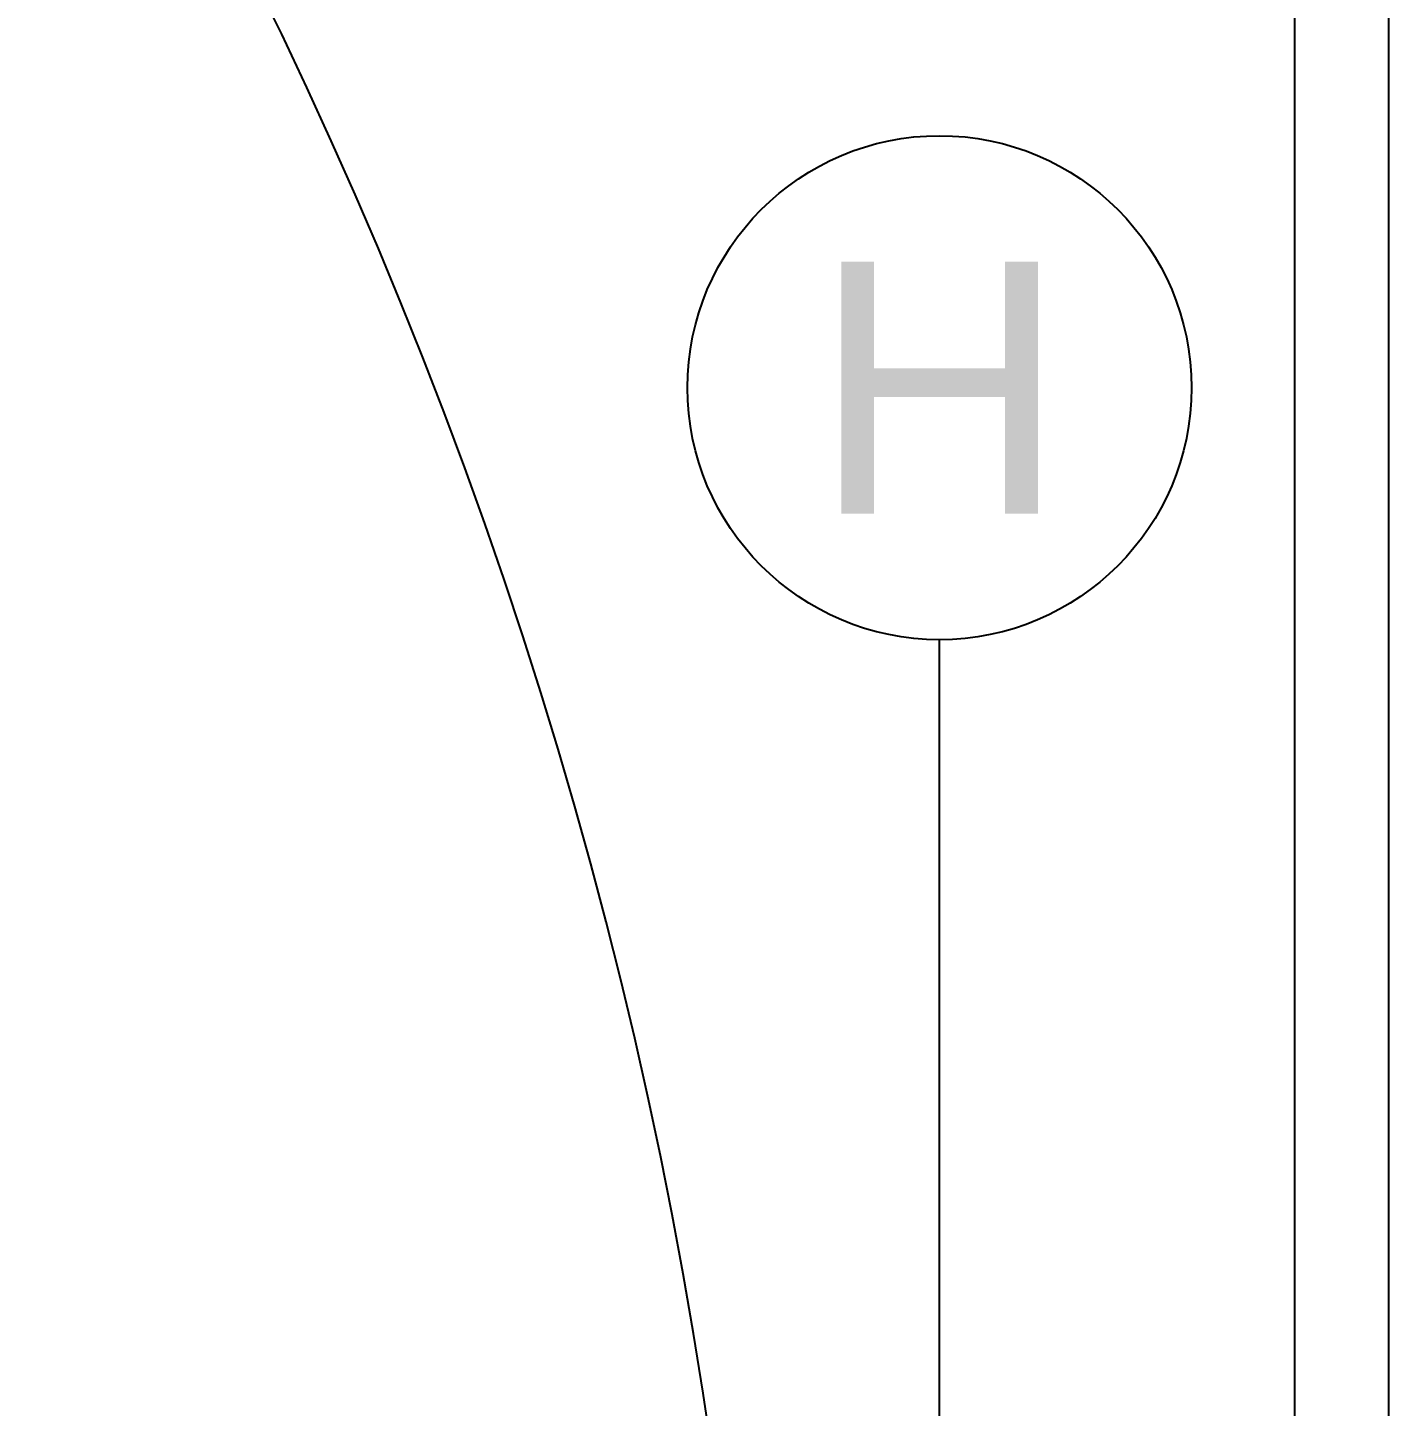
# Model space of a CAD drawing. Header units: inches. Extents: x 129892 to 140765, y 18172 to 24435.
# Drawn here: x 133857.9 to 134046.9, y 22646 to 22837.5 of the extents above; entities that cross this region are included whole.
import ezdxf

# ---------------------------------------------------------------- set-up
doc = ezdxf.new("R2010")
doc.units = ezdxf.units.IN
doc.header["$MEASUREMENT"] = 0
doc.styles.add('JD', font='dim.shx', dxfattribs={"height": 35})
doc.dimstyles.new('JD DIM', dxfattribs={"dimtxt": 50, "dimasz": 15, "dimexe": 20, "dimexo": 20, "dimgap": 10, "dimtad": 1, "dimdec": 0, "dimtxsty": 'JD', "dimblk": 'OBLIQUE', "dimcen": 2.5, "dimclrd": 1, "dimclre": 1, "dimclrt": 1, "dimadec": 0, "dimazin": 0, "dimtfac": 1, "dimtdec": 0, "dimtofl": 0, "dimtmove": 0, "dimatfit": 3, "dimfxl": 0, "dimlwd": 25, "dimarcsym": 0})

# ---------------------------------------------------------------- blocks, each defined once
blk = doc.blocks.new('_OBLIQUE')
at = {"color": 0, "linetype": 'ByBlock'}
blk.add_line((-0.5, -0.5), (0.5, 0.5), dxfattribs=at)

msp = doc.modelspace()

# ---------------------------------------------------------------- linework, layer by layer
msp.add_lwpolyline([(134033.88, 24022.99), (134046.88, 24022.99), (134046.88, 22526.99), (134033.88, 22526.99)], close=True)
at = {"color": 122}
msp.add_circle((133984.54, 22787.49), 35, dxfattribs=at)
at = {"color": 253}
msp.add_arc((133284.36, 22544.08), 675.28, 0.13673, 89.58191, dxfattribs=at)

# ---------------------------------------------------------------- texts
at = {"insert": (133984.54, 22787.49), "char_height": 35, "width": 100, "attachment_point": 5, "style": 'JD'}
msp.add_mtext('{\\fArial|b0|i0|c0|p34;\\C122;H}', dxfattribs=at)

# ---------------------------------------------------------------- leaders
at = {"color": 122}
msp.add_leader([(133984.54, 22560.62), (133984.54, 22752.49)], dimstyle='JD DIM', override={"dimasz": 25, "dimgap": 10, "dimtad": 0, "dimclrd": 122, "dimfxl": 4}, dxfattribs=at)

doc.saveas('drawing.dxf')
